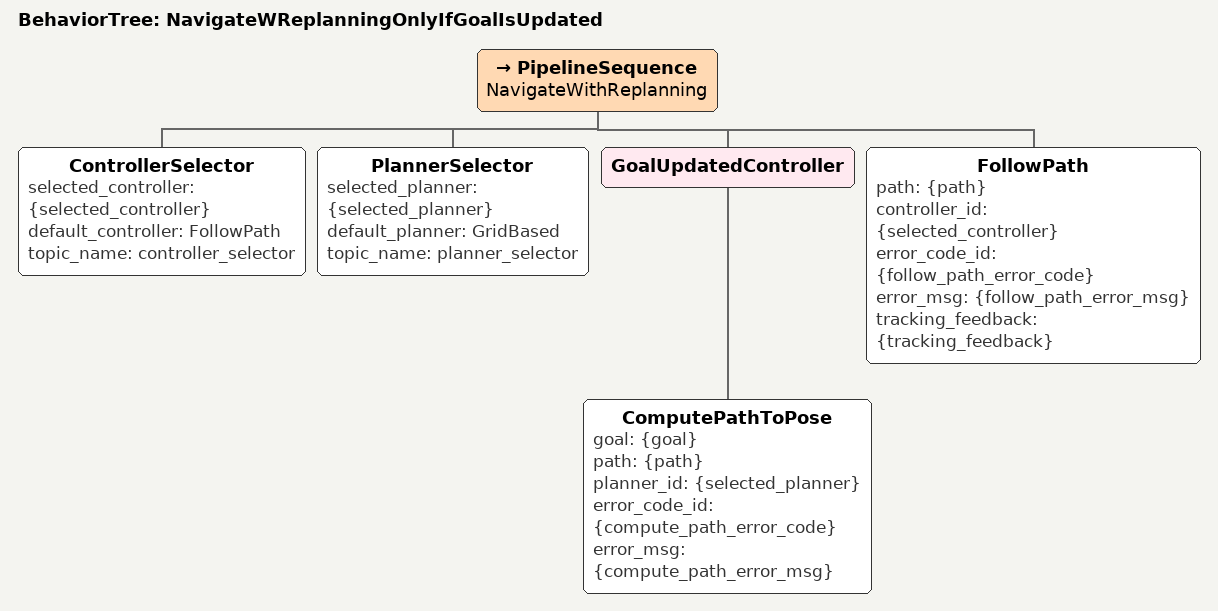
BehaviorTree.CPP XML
<!--
    Replans global path only when goal changes.
-->

<root BTCPP_format="4" main_tree_to_execute="NavigateWReplanningOnlyIfGoalIsUpdated">
  <BehaviorTree ID="NavigateWReplanningOnlyIfGoalIsUpdated">
    <PipelineSequence name="NavigateWithReplanning">
      <ControllerSelector selected_controller="{selected_controller}" default_controller="FollowPath" topic_name="controller_selector"/>
      <PlannerSelector selected_planner="{selected_planner}" default_planner="GridBased" topic_name="planner_selector"/>
      <GoalUpdatedController>
        <ComputePathToPose goal="{goal}" path="{path}" planner_id="{selected_planner}" error_code_id="{compute_path_error_code}" error_msg="{compute_path_error_msg}"/>
      </GoalUpdatedController>
      <FollowPath path="{path}" controller_id="{selected_controller}" error_code_id="{follow_path_error_code}" error_msg="{follow_path_error_msg}" tracking_feedback="{tracking_feedback}"/>
    </PipelineSequence>
  </BehaviorTree>
</root>
